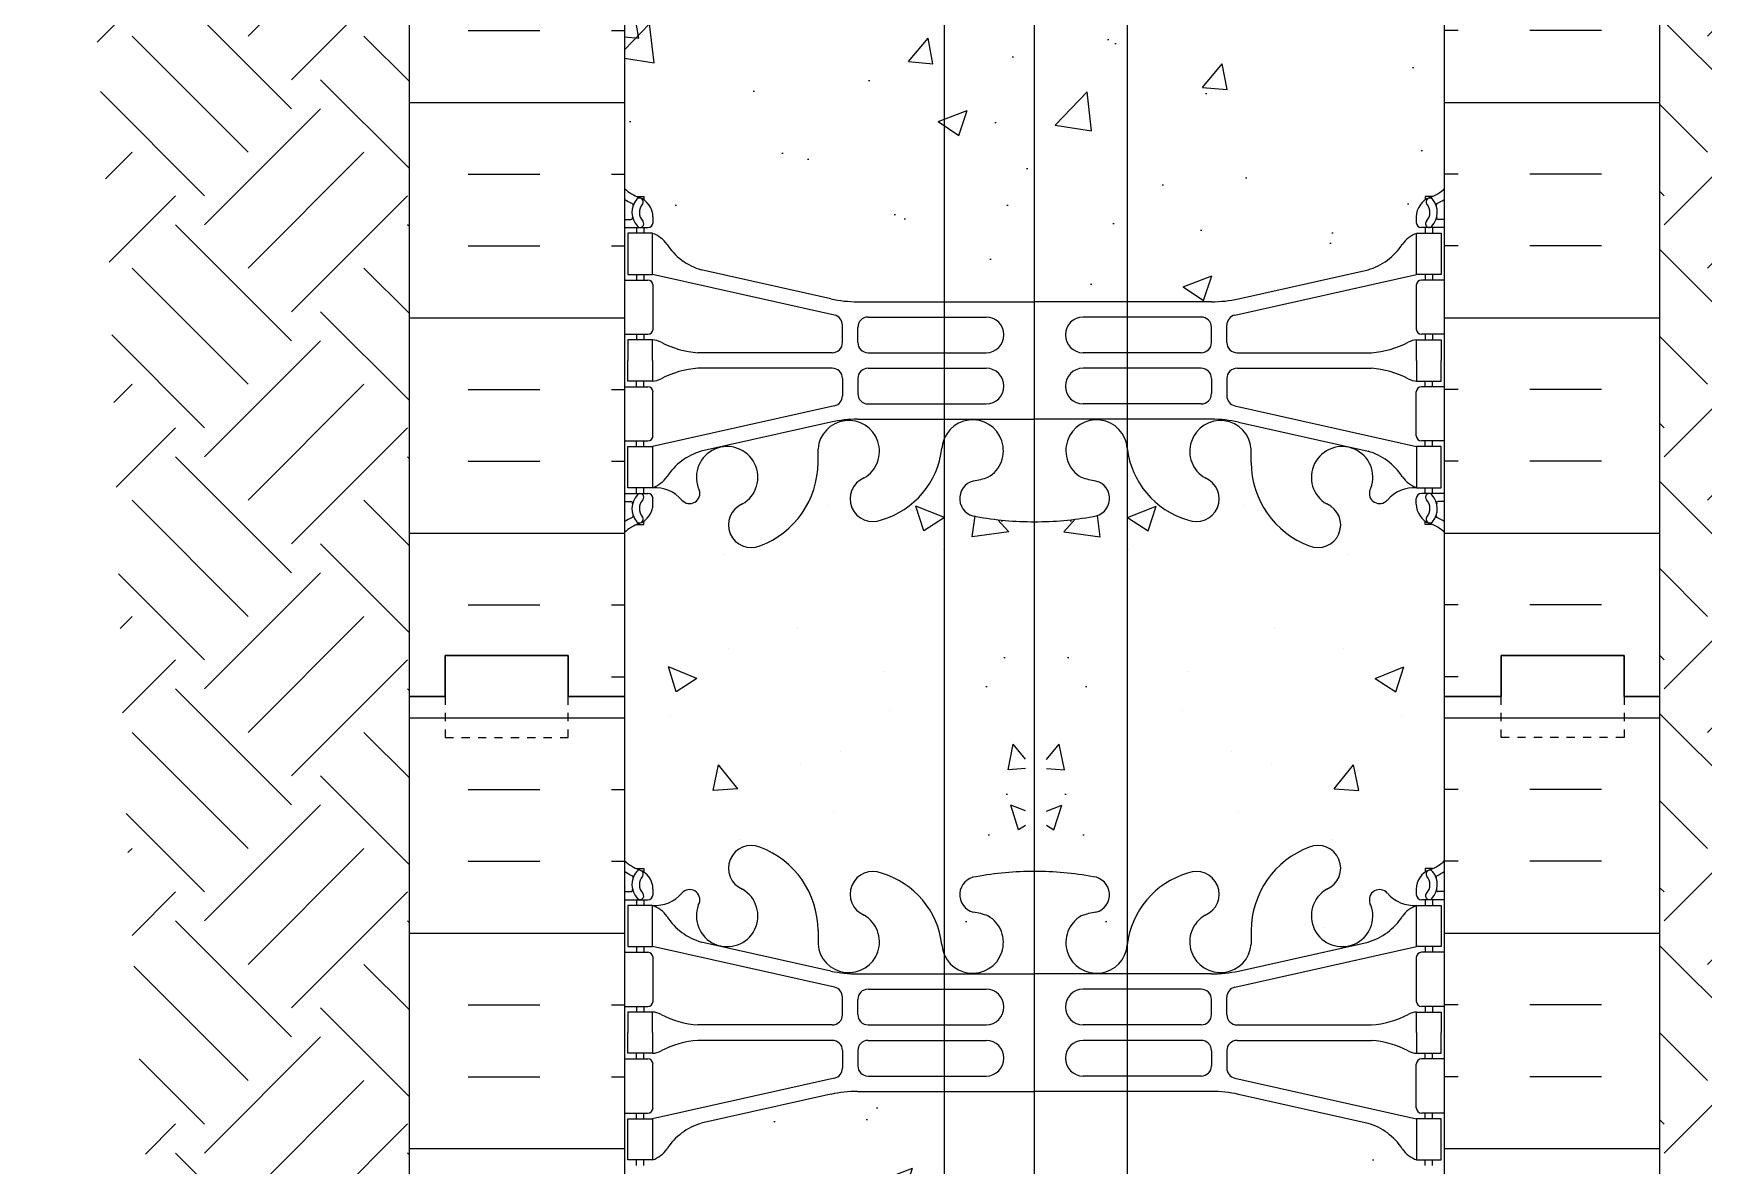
# Model space of a CAD drawing. Header units: inches. Extents: x 341.3 to 394.6, y 41.7 to 93.1.
# Drawn here: x 355.84 to 376.21, y 65.49 to 79.29 of the extents above; entities that cross this region are included whole.
import ezdxf

# ---------------------------------------------------------------- set-up
doc = ezdxf.new("R2010")
doc.units = ezdxf.units.IN
doc.header["$MEASUREMENT"] = 0
doc.linetypes.add('DASHED2', pattern=[0.375, 0.25, -0.125])
for name, color, linetype in [('HATCH', 12, 'Continuous'), ('line25', 2, 'Continuous'), ('LINE3', 3, 'Continuous'), ('LINE50', 5, 'Continuous'), ('LINE9', 9, 'Continuous'), ('TEXT', 4, 'Continuous'), ('Web_Edge', 9, 'Continuous')]:
    doc.layers.add(name, color=color, linetype=linetype)

msp = doc.modelspace()

# ---------------------------------------------------------------- hatches: boundary and pattern name
at = {"layer": 'HATCH'}
h = msp.add_hatch(dxfattribs=at)
h.set_pattern_fill('INSUL', color=256, scale=7, style=0)
h.set_pattern_definition([(0, (-2563.1123, -325.8027), (0, 2.625), []), (0, (-2563.1123, -324.9277), (0, 2.625), [0.875, -0.875]), (0, (-2563.1123, -324.0527), (0, 2.625), [0.875, -0.875])])
h.paths.add_polyline_path([(360.424, 71.207), (360.862, 71.207), (360.862, 71.707), (362.362, 71.707), (362.362, 71.207), (363.049, 71.207), (363.049, 89.207), (362.362, 89.207), (362.362, 89.707), (360.862, 89.707), (360.862, 89.207), (360.424, 89.207)])
h = msp.add_hatch(dxfattribs=at)
h.set_pattern_fill('INSUL', color=256, scale=7, style=0)
h.set_pattern_definition([(180, (3299.2109, -325.8027), (0, 2.625), []), (180, (3299.2109, -324.9277), (0, 2.625), [0.875, -0.875]), (180, (3299.2109, -324.0527), (0, 2.625), [0.875, -0.875])])
h.paths.add_polyline_path([(375.674, 71.207), (375.237, 71.207), (375.237, 71.707), (373.737, 71.707), (373.737, 71.207), (373.049, 71.207), (373.049, 89.207), (373.737, 89.207), (373.737, 89.707), (375.237, 89.707), (375.237, 89.207), (375.674, 89.207)])
h = msp.add_hatch(dxfattribs=at)
h.set_pattern_fill('EARTH', color=256, scale=8, angle=45, style=0)
h.set_pattern_definition([(45, (-87.9063, -25.9283), (2e-16, 2.828427), [2, -2]), (45, (-88.4366, -25.398), (2e-16, 2.828427), [2, -2]), (45, (-88.967, -24.8677), (2e-16, 2.828427), [2, -2]), (135, (-88.967, -24.5141), (-2.828427, 4e-16), [2, -2]), (135, (-88.4366, -23.9838), (-2.828427, 4e-16), [2, -2]), (135, (-87.9063, -23.4534), (-2.828427, 4e-16), [2, -2])])
edge = h.paths.add_edge_path()
edge.add_line((355.839, 85.102), (360.424, 85.102))
edge.add_line((360.424, 85.102), (360.424, 71.207))
edge.add_line((360.424, 71.207), (360.424, 53.207))
edge.add_line((360.424, 53.207), (360.862, 53.207))
edge.add_line((360.862, 53.207), (360.862, 52.707))
edge.add_line((360.862, 52.707), (358.424, 52.707))
edge.add_line((358.424, 52.707), (358.424, 42.707))
edge.add_line((358.424, 42.707), (356.924, 42.707))
edge.add_spline(control_points=[(356.924, 42.707), (358.791, 51.753), (356.519, 66.018), (356.895, 79.997), (355.839, 85.102)], knot_values=[5.103042, 5.103042, 5.103042, 5.103042, 32.127747, 47.716315, 47.716315, 47.716315, 47.716315], degree=3, periodic=0)
h = msp.add_hatch(dxfattribs=at)
h.set_pattern_fill('EARTH', color=256, scale=8, angle=45, style=0)
h.set_pattern_definition([(45, (-89.9063, -25.9283), (2e-16, 2.828427), [2, -2]), (45, (-90.4366, -25.398), (2e-16, 2.828427), [2, -2]), (45, (-90.967, -24.8677), (2e-16, 2.828427), [2, -2]), (135, (-90.967, -24.5141), (-2.828427, 4e-16), [2, -2]), (135, (-90.4366, -23.9838), (-2.828427, 4e-16), [2, -2]), (135, (-89.9063, -23.4534), (-2.828427, 4e-16), [2, -2])])
edge = h.paths.add_edge_path()
edge.add_line((380.259, 85.102), (375.674, 85.102))
edge.add_line((375.674, 85.102), (375.674, 71.207))
edge.add_line((375.674, 71.207), (375.674, 53.207))
edge.add_line((375.674, 53.207), (375.237, 53.207))
edge.add_line((375.237, 53.207), (375.237, 52.707))
edge.add_line((375.237, 52.707), (377.674, 52.707))
edge.add_line((377.674, 52.707), (377.674, 42.707))
edge.add_line((377.674, 42.707), (379.174, 42.707))
edge.add_spline(control_points=[(379.174, 42.707), (377.307, 51.753), (379.931, 66.018), (379.203, 79.997), (380.259, 85.102)], knot_values=[5.103042, 5.103042, 5.103042, 5.103042, 32.127747, 47.716315, 47.716315, 47.716315, 47.716315], degree=3, periodic=0)
h = msp.add_hatch(dxfattribs=at)
h.set_pattern_fill('AR-CONC', color=256, scale=0.5)
h.set_pattern_definition([(50, (0, 0), (3.5863, -0.31376), [0.375, -4.125]), (355, (0, 0), (-0.693757, 3.76096), [0.3, -3.3]), (100.4514, (0.299, -0.026), (2.892544, 3.4472), [0.3187, -3.50571]), (46.1842, (0, 1), (5.336207, -0.827596), [0.5625, -6.1875]), (96.6356, (0.4447, 0.931), (4.67331, 4.87059), [0.47805, -5.25857]), (351.1842, (0, 1), (4.67331, 4.87059), [0.45, -4.95]), (21, (0.5, 0.75), (2.984535, -2.013094), [0.375, -4.125]), (326, (0.5, 0.75), (1.216577, 3.62575), [0.3, -3.3]), (71.4514, (0.7487, 0.5822), (4.201112, 1.612656), [0.3187, -3.50571]), (37.5, (0, 0), (0.0607993, 1.6644693), [0, -3.26, 0, -3.35, 0, -3.3125]), (7.5, (0, 0), (1.315348, 1.9720586), [0, -1.91, 0, -3.185, 0, -1.2625]), (327.5, (-1.115, 0), (2.669112, -0.1127744), [0, -1.25, 0, -3.9, 0, -5.175]), (317.5, (-1.615, 0), (2.915931, 0.500525), [0, -1.625, 0, -2.59, 0, -3.675])])
h.paths.add_polyline_path([(366.952, 66.395), (365.891, 66.395, 0.054974), (365.564, 66.359), (363.984, 66.006, 0.17445), (363.576, 65.71, -0.168672), (363.39, 65.561), (363.285, 65.561), (363.285, 65.491), (363.333, 65.491, -0.414214), (363.395, 65.428), (363.395, 65.361, -0.249069), (363.285, 65.154), (363.285, 65.112), (363.195, 65.112, 0.088416), (363.049, 65.015), (363.049, 59.399, 0.088416), (363.195, 59.302), (363.285, 59.302), (363.285, 59.26, -0.249069), (363.395, 59.053), (363.395, 58.985, -0.414214), (363.333, 58.923), (363.285, 58.923), (363.285, 58.853), (363.39, 58.853, -0.168672), (363.576, 58.703, 0.17445), (363.984, 58.408), (365.564, 58.055, 0.054974), (365.891, 58.019), (366.952, 58.019)])
h.paths.add_polyline_path([(368.049, 66.395), (366.952, 66.395), (366.952, 58.019), (368.049, 58.019)])
h.paths.add_polyline_path([(369.181, 66.395), (368.049, 66.395), (368.049, 58.019), (368.049, 58.019), (369.181, 58.019)])
h.paths.add_polyline_path([(373.049, 65.015, 0.08841), (372.903, 65.112), (372.813, 65.112), (372.813, 65.154, -0.249069), (372.703, 65.361), (372.703, 65.428, -0.414214), (372.766, 65.491), (372.813, 65.491), (372.813, 65.561), (372.708, 65.561, -0.168672), (372.522, 65.71, 0.17445), (372.115, 66.006), (370.534, 66.359, 0.054974), (370.207, 66.395), (369.181, 66.395), (369.181, 58.019), (370.207, 58.019, 0.054974), (370.534, 58.055), (372.115, 58.408, 0.17445), (372.522, 58.703, -0.168672), (372.708, 58.853), (372.813, 58.853), (372.813, 58.923), (372.766, 58.923, -0.414214), (372.703, 58.985), (372.703, 59.053, -0.249069), (372.813, 59.26), (372.813, 59.302), (372.903, 59.302, 0.08841), (373.049, 59.399)])
h.paths.add_polyline_path([(366.952, 84.395), (365.891, 84.395, 0.054974), (365.564, 84.359), (363.984, 84.006, 0.17445), (363.576, 83.71, -0.168672), (363.39, 83.561), (363.285, 83.561), (363.285, 83.491), (363.333, 83.491, -0.414214), (363.395, 83.428), (363.395, 83.361, -0.249069), (363.285, 83.154), (363.285, 83.112), (363.195, 83.112, 0.088416), (363.049, 83.015), (363.049, 77.399, 0.088416), (363.195, 77.302), (363.285, 77.302), (363.285, 77.26, -0.249069), (363.395, 77.053), (363.395, 76.985, -0.414214), (363.333, 76.923), (363.285, 76.923), (363.285, 76.853), (363.39, 76.853, -0.168672), (363.576, 76.703, 0.17445), (363.984, 76.408), (365.564, 76.055, 0.054974), (365.891, 76.019), (366.952, 76.019)])
h.paths.add_polyline_path([(368.049, 84.395), (366.952, 84.395), (366.952, 76.019), (368.049, 76.019)])
h.paths.add_polyline_path([(369.181, 84.395), (368.049, 84.395), (368.049, 76.019), (368.049, 76.019), (369.181, 76.019)])
h.paths.add_polyline_path([(373.049, 83.015, 0.08841), (372.903, 83.112), (372.813, 83.112), (372.813, 83.154, -0.249069), (372.703, 83.361), (372.703, 83.428, -0.414214), (372.766, 83.491), (372.813, 83.491), (372.813, 83.561), (372.708, 83.561, -0.168672), (372.522, 83.71, 0.17445), (372.115, 84.006), (370.534, 84.359, 0.054974), (370.207, 84.395), (369.181, 84.395), (369.181, 76.019), (370.207, 76.019, 0.054974), (370.534, 76.055), (372.115, 76.408, 0.17445), (372.522, 76.703, -0.168672), (372.708, 76.853), (372.813, 76.853), (372.813, 76.923), (372.766, 76.923, -0.414214), (372.703, 76.985), (372.703, 77.053, -0.249069), (372.813, 77.26), (372.813, 77.302), (372.903, 77.302, 0.08841), (373.049, 77.399)])
h = msp.add_hatch(dxfattribs=at)
h.set_pattern_fill('AR-CONC', color=256, scale=0.5, angle=1, style=0)
h.set_pattern_definition([(129, (736.133, 0), (-3.59123, -0.251123), [0.375, -4.125]), (184, (736.133, 0), (0.75929, 3.74828), [0.3, -3.3]), (78.5486, (735.8337, -0.021), (-2.831944, 3.497155), [0.3187, -3.50571]), (132.8158, (736.1504, 1), (-5.349836, -0.73434), [0.5625, -6.1875]), (82.3644, (735.7046, 0.9387), (-4.5876, 4.95141), [0.47805, -5.258565]), (187.8158, (736.1504, 1), (-4.587594, 4.95141), [0.45, -4.95]), (158, (735.646, 0.7586), (-3.019214, -1.9607), [0.375, -4.125]), (213, (735.646, 0.7586), (-1.153113, 3.64643), [0.3, -3.3]), (107.5486, (735.3945, 0.5952), (-4.17233, 1.685726), [0.3187, -3.50571]), (141.5, (736.1329, 0), (-0.031741, 1.665277), [0, -3.26, 0, -3.35, 0, -3.3125]), (171.5, (736.133, 0), (-1.28073, 1.994714), [0, -1.91, 0, -3.185, 0, -1.2625]), (211.5, (737.2478, -0.0195), (-2.670674, -0.0661748), [0, -1.25, 0, -3.9, 0, -5.175]), (221.5, (737.7477, -0.0282), (-2.906751, 0.551339), [0, -1.625, 0, -2.59, 0, -3.675])])
h.paths.add_polyline_path([(366.952, 74.22, 0.003135), (366.954, 74.233, -1.661382), (367.515, 73.88, -0.055617), (367.336, 73.834, 0.843243), (367.37, 73.402, 0.037813), (367.937, 73.34), (367.937, 69.074, 0.037813), (367.37, 69.012, 0.843243), (367.336, 68.579, -0.055617), (367.515, 68.534, -1.661382), (366.954, 68.181, 0.003135), (366.952, 68.194)])
h = msp.add_hatch(dxfattribs=at)
h.set_pattern_fill('AR-CONC', color=256, scale=0.5, angle=1, style=0)
h.set_pattern_definition([(51, (0, 0), (3.59123, -0.251123), [0.375, -4.125]), (356, (0, 0), (-0.75929, 3.74828), [0.3, -3.3]), (101.4514, (0.2993, -0.021), (2.831944, 3.497155), [0.3187, -3.50571]), (47.1842, (-0.0175, 1), (5.349836, -0.73434), [0.5625, -6.1875]), (97.6356, (0.4284, 0.9387), (4.5876, 4.95141), [0.47805, -5.258565]), (352.1842, (-0.0175, 1), (4.587594, 4.95141), [0.45, -4.95]), (22, (0.4868, 0.7586), (3.019214, -1.9607), [0.375, -4.125]), (327, (0.487, 0.7586), (1.153113, 3.64643), [0.3, -3.3]), (72.4514, (0.7384, 0.5952), (4.17233, 1.685726), [0.3187, -3.50571]), (38.5, (0, 0), (0.031741, 1.665277), [0, -3.26, 0, -3.35, 0, -3.3125]), (8.5, (0, 0), (1.28073, 1.994714), [0, -1.91, 0, -3.185, 0, -1.2625]), (328.5, (-1.1148, -0.0195), (2.670674, -0.0661748), [0, -1.25, 0, -3.9, 0, -5.175]), (318.5, (-1.6148, -0.0282), (2.906751, 0.551339), [0, -1.625, 0, -2.59, 0, -3.675])])
h.paths.add_polyline_path([(369.181, 74.22, -0.003135), (369.179, 74.233, 1.661382), (368.618, 73.88, 0.055617), (368.797, 73.834, -0.843243), (368.763, 73.402, -0.037813), (368.196, 73.34), (368.196, 69.074, -0.037813), (368.763, 69.012, -0.843243), (368.797, 68.579, 0.055617), (368.618, 68.534, 1.661382), (369.179, 68.181, -0.003135), (369.181, 68.194)])
h = msp.add_hatch(dxfattribs=at)
h.set_pattern_fill('INSUL', color=256, scale=7, style=0)
h.set_pattern_definition([(0, (-2563.1123, -343.8027), (0, 2.625), []), (0, (-2563.1123, -342.9277), (0, 2.625), [0.875, -0.875]), (0, (-2563.1123, -342.0527), (0, 2.625), [0.875, -0.875])])
h.paths.add_polyline_path([(360.424, 53.207), (360.862, 53.207), (360.862, 53.707), (362.362, 53.707), (362.362, 53.207), (363.049, 53.207), (363.049, 71.207), (362.362, 71.207), (362.362, 71.707), (360.862, 71.707), (360.862, 71.207), (360.424, 71.207)])
h = msp.add_hatch(dxfattribs=at)
h.set_pattern_fill('INSUL', color=256, scale=7, style=0)
h.set_pattern_definition([(180, (3299.2109, -343.8027), (0, 2.625), []), (180, (3299.2109, -342.9277), (0, 2.625), [0.875, -0.875]), (180, (3299.2109, -342.0527), (0, 2.625), [0.875, -0.875])])
h.paths.add_polyline_path([(375.674, 53.207), (375.237, 53.207), (375.237, 53.707), (373.737, 53.707), (373.737, 53.207), (373.049, 53.207), (373.049, 71.207), (373.737, 71.207), (373.737, 71.707), (375.237, 71.707), (375.237, 71.207), (375.674, 71.207)])

# ---------------------------------------------------------------- linework, layer by layer
for p, q in [((365.335, 73.592), (365.335, 73.592)), ((365.529, 73.53), (365.529, 73.53)), ((366.95, 73.389), (366.602, 73.529)), ((366.698, 73.225), (366.602, 73.529)), ((369.183, 73.389), (369.531, 73.529)), ((369.435, 73.225), (369.531, 73.529)), ((370.604, 73.53), (370.604, 73.53)), ((370.798, 73.592), (370.798, 73.592)), ((366.95, 73.389), (366.698, 73.225)), ((369.183, 73.389), (369.435, 73.225)), ((366.177, 73.323), (366.177, 73.323)), ((369.956, 73.323), (369.956, 73.323)), ((364.269, 72.939), (364.269, 72.939)), ((366.939, 73.005), (366.939, 73.005)), ((369.194, 73.005), (369.194, 73.005)), ((371.864, 72.939), (371.864, 72.939)), ((365.158, 72.043), (365.158, 72.043)), ((370.975, 72.043), (370.975, 72.043)), ((364.32, 71.798), (364.32, 71.798)), ((371.813, 71.798), (371.813, 71.798)), ((363.931, 71.428), (363.583, 71.568)), ((363.679, 71.264), (363.583, 71.568)), ((366.209, 71.515), (366.209, 71.515)), ((369.924, 71.515), (369.924, 71.515)), ((372.202, 71.428), (372.55, 71.568)), ((372.454, 71.264), (372.55, 71.568)), ((363.931, 71.428), (363.679, 71.265)), ((372.202, 71.428), (372.454, 71.265)), ((363.614, 70.967), (363.614, 70.967)), ((366.285, 71.033), (366.285, 71.033)), ((369.848, 71.033), (369.848, 71.033)), ((372.519, 70.967), (372.519, 70.967)), ((365.684, 70.543), (365.684, 70.543)), ((370.449, 70.543), (370.449, 70.543)), ((364.131, 70.062), (364.194, 70.374)), ((364.43, 70.083), (364.194, 70.374)), ((365.19, 70.378), (365.19, 70.378)), ((370.943, 70.378), (370.943, 70.378)), ((371.703, 70.083), (371.939, 70.374)), ((372.002, 70.062), (371.939, 70.374)), ((364.43, 70.083), (364.131, 70.062)), ((371.703, 70.083), (372.002, 70.062)), ((365.601, 69.803), (365.601, 69.803)), ((370.532, 69.803), (370.532, 69.803)), ((364.466, 69.466), (364.466, 69.466)), ((371.666, 69.466), (371.666, 69.466)), ((364.543, 68.395), (364.543, 68.395)), ((371.59, 68.395), (371.59, 68.395))]:
    msp.add_line(p, q, dxfattribs=at)
at = {"layer": 'line25'}
for p, q in [((363.049, 89.207), (363.049, 71.207)), ((373.049, 71.207), (373.049, 89.207)), ((363.049, 71.207), (363.049, 53.207)), ((373.049, 53.207), (373.049, 71.207))]:
    msp.add_line(p, q, dxfattribs=at)
at = {"layer": 'LINE3'}
for p, q in [((368.049, 43.707), (368.049, 91.223)), ((366.952, 54.716), (366.952, 86.209)), ((369.181, 54.716), (369.181, 86.209))]:
    msp.add_line(p, q, dxfattribs=at)
at = {"layer": 'LINE50'}
for p, q in [((360.424, 71.207), (360.424, 89.207)), ((375.674, 71.207), (375.674, 89.207)), ((360.424, 53.207), (360.424, 71.207)), ((375.674, 53.207), (375.674, 71.207))]:
    msp.add_line(p, q, dxfattribs=at)
for points in [[(363.049, 71.207), (362.362, 71.207), (362.362, 71.707), (360.862, 71.707), (360.862, 71.207), (360.424, 71.207)], [(360.424, 71.207), (360.862, 71.207), (360.862, 71.707), (362.362, 71.707), (362.362, 71.207), (363.049, 71.207)], [(373.049, 71.207), (373.737, 71.207), (373.737, 71.707), (375.237, 71.707), (375.237, 71.207), (375.674, 71.207)], [(375.674, 71.207), (375.237, 71.207), (375.237, 71.707), (373.737, 71.707), (373.737, 71.207), (373.049, 71.207)]]:
    msp.add_lwpolyline(points, dxfattribs=at)
at = {"layer": 'LINE9', "linetype": 'DASHED2', "ltscale": 0.15}
for points in [[(360.862, 71.207), (360.862, 71.207), (360.862, 70.707), (362.362, 70.707), (362.362, 71.207), (362.362, 71.207)], [(360.862, 71.207), (360.862, 71.207), (360.862, 70.707), (362.362, 70.707), (362.362, 71.207), (362.362, 71.207)], [(375.237, 71.207), (375.237, 71.207), (375.237, 70.707), (373.737, 70.707), (373.737, 71.207), (373.737, 71.207)], [(375.237, 71.207), (375.237, 71.207), (375.237, 70.707), (373.737, 70.707), (373.737, 71.207), (373.737, 71.207)]]:
    msp.add_lwpolyline(points, dxfattribs=at)
at = {"layer": 'TEXT'}
msp.add_lwpolyline([(369.181, 71.322, 0, 0.36, 0), (370.261, 71.322, 0, 0, 0), (381.303, 71.322, 0, 0, 0)], format="xyseb", dxfattribs=at)
at = {"layer": 'Web_Edge'}
for p, q in [((363.195, 77.302), (363.285, 77.302)), ((363.285, 77.302), (363.285, 77.26)), ((372.903, 77.302), (372.813, 77.302)), ((372.813, 77.302), (372.813, 77.26)), ((363.049, 77.023), (363.127, 77.023)), ((363.395, 77.053), (363.395, 76.985)), ((372.703, 77.053), (372.703, 76.985)), ((373.049, 77.023), (372.971, 77.023)), ((363.049, 76.923), (363.333, 76.923)), ((363.195, 76.923), (363.195, 76.853)), ((363.285, 76.923), (363.285, 76.853)), ((373.049, 76.923), (372.766, 76.923)), ((372.813, 76.923), (372.813, 76.853)), ((372.903, 76.923), (372.903, 76.853)), ((365.564, 76.055), (363.984, 76.408)), ((370.534, 76.055), (372.115, 76.408)), ((363.049, 76.283), (363.333, 76.283)), ((363.195, 76.353), (363.195, 76.283)), ((363.285, 76.353), (363.285, 76.283)), ((365.608, 75.856), (363.39, 76.353)), ((363.395, 76.22), (363.395, 75.685)), ((370.491, 75.856), (372.708, 76.353)), ((372.703, 76.22), (372.703, 75.685)), ((373.049, 76.283), (372.766, 76.283)), ((372.813, 76.353), (372.813, 76.283)), ((372.903, 76.353), (372.903, 76.283)), ((365.891, 76.019), (368.049, 76.019)), ((370.207, 76.019), (368.049, 76.019)), ((366.018, 75.832), (367.458, 75.832)), ((370.081, 75.832), (368.641, 75.832)), ((363.049, 75.623), (363.333, 75.623)), ((363.195, 75.623), (363.195, 75.553)), ((363.285, 75.623), (363.285, 75.553)), ((365.706, 75.522), (365.706, 75.734)), ((365.893, 75.523), (365.893, 75.707)), ((370.206, 75.523), (370.206, 75.707)), ((370.393, 75.522), (370.393, 75.734)), ((373.049, 75.623), (372.766, 75.623)), ((372.813, 75.623), (372.813, 75.553)), ((372.903, 75.623), (372.903, 75.553)), ((365.581, 75.397), (363.943, 75.397)), ((366.018, 75.398), (367.458, 75.398)), ((370.081, 75.398), (368.641, 75.398)), ((370.518, 75.397), (372.156, 75.397)), ((365.581, 75.209), (363.943, 75.209)), ((366.018, 75.208), (367.458, 75.208)), ((370.081, 75.208), (368.641, 75.208)), ((370.518, 75.209), (372.156, 75.209)), ((363.049, 74.983), (363.333, 74.983)), ((363.195, 74.983), (363.195, 75.053)), ((363.285, 74.983), (363.285, 75.053)), ((365.706, 75.084), (365.706, 74.872)), ((365.893, 75.083), (365.893, 74.899)), ((370.206, 75.083), (370.206, 74.899)), ((370.393, 75.084), (370.393, 74.872)), ((373.049, 74.983), (372.766, 74.983)), ((372.813, 74.983), (372.813, 75.053)), ((372.903, 74.983), (372.903, 75.053)), ((363.395, 74.385), (363.395, 74.92)), ((366.018, 74.774), (367.458, 74.774)), ((370.081, 74.774), (368.641, 74.774)), ((372.703, 74.385), (372.703, 74.92)), ((365.608, 74.75), (363.39, 74.253)), ((365.564, 74.551), (363.984, 74.198)), ((365.891, 74.587), (368.049, 74.587)), ((370.207, 74.587), (368.049, 74.587)), ((370.491, 74.75), (372.708, 74.253)), ((370.534, 74.551), (372.115, 74.198)), ((363.049, 74.323), (363.333, 74.323)), ((363.195, 74.253), (363.195, 74.323)), ((363.285, 74.253), (363.285, 74.323)), ((365.409, 74.059), (365.408, 74.224)), ((370.69, 74.059), (370.69, 74.224)), ((373.049, 74.323), (372.766, 74.323)), ((372.813, 74.253), (372.813, 74.323)), ((372.903, 74.253), (372.903, 74.323)), ((363.195, 73.683), (363.195, 73.753)), ((363.285, 73.683), (363.285, 73.753)), ((363.948, 73.749), (363.959, 73.728)), ((372.151, 73.749), (372.139, 73.728)), ((372.813, 73.683), (372.813, 73.753)), ((372.903, 73.683), (372.903, 73.753)), ((363.049, 73.683), (363.333, 73.683)), ((363.049, 73.583), (363.127, 73.583)), ((363.395, 73.553), (363.395, 73.62)), ((372.703, 73.553), (372.703, 73.62)), ((373.049, 73.683), (372.766, 73.683)), ((373.049, 73.583), (372.971, 73.583)), ((363.285, 73.304), (363.285, 73.346)), ((372.813, 73.304), (372.813, 73.346)), ((363.195, 73.304), (363.285, 73.304)), ((372.903, 73.304), (372.813, 73.304)), ((363.195, 69.11), (363.285, 69.11)), ((363.285, 69.11), (363.285, 69.068)), ((372.903, 69.11), (372.813, 69.11)), ((372.813, 69.11), (372.813, 69.068)), ((363.395, 68.861), (363.395, 68.793)), ((372.703, 68.861), (372.703, 68.793)), ((363.049, 68.831), (363.127, 68.831)), ((363.049, 68.731), (363.333, 68.731)), ((363.195, 68.731), (363.195, 68.661)), ((363.285, 68.731), (363.285, 68.661)), ((363.948, 68.665), (363.959, 68.686)), ((372.151, 68.665), (372.139, 68.686)), ((373.049, 68.731), (372.766, 68.731)), ((372.813, 68.731), (372.813, 68.661)), ((372.903, 68.731), (372.903, 68.661)), ((373.049, 68.831), (372.971, 68.831)), ((365.409, 68.354), (365.408, 68.189)), ((370.69, 68.354), (370.69, 68.189)), ((363.049, 68.091), (363.333, 68.091)), ((363.195, 68.161), (363.195, 68.091)), ((363.285, 68.161), (363.285, 68.091)), ((365.608, 67.664), (363.39, 68.161)), ((365.564, 67.862), (363.984, 68.215)), ((370.491, 67.664), (372.708, 68.161)), ((370.534, 67.862), (372.115, 68.215)), ((373.049, 68.091), (372.766, 68.091)), ((372.813, 68.161), (372.813, 68.091)), ((372.903, 68.161), (372.903, 68.091)), ((363.395, 68.028), (363.395, 67.493)), ((365.891, 67.826), (368.049, 67.826)), ((370.207, 67.826), (368.049, 67.826)), ((372.703, 68.028), (372.703, 67.493)), ((366.018, 67.64), (367.458, 67.64)), ((370.081, 67.64), (368.641, 67.64)), ((363.049, 67.431), (363.333, 67.431)), ((363.195, 67.431), (363.195, 67.361)), ((363.285, 67.431), (363.285, 67.361)), ((365.706, 67.33), (365.706, 67.542)), ((365.893, 67.331), (365.893, 67.515)), ((370.206, 67.331), (370.206, 67.515)), ((370.393, 67.33), (370.393, 67.542)), ((373.049, 67.431), (372.766, 67.431)), ((372.813, 67.431), (372.813, 67.361)), ((372.903, 67.431), (372.903, 67.361)), ((365.581, 67.205), (363.943, 67.205)), ((365.581, 67.017), (363.943, 67.017)), ((366.018, 67.206), (367.458, 67.206)), ((366.018, 67.016), (367.458, 67.016)), ((370.081, 67.206), (368.641, 67.206)), ((370.081, 67.016), (368.641, 67.016)), ((370.518, 67.205), (372.156, 67.205)), ((370.518, 67.017), (372.156, 67.017)), ((363.195, 66.791), (363.195, 66.861)), ((363.285, 66.791), (363.285, 66.861)), ((365.706, 66.892), (365.706, 66.679)), ((365.893, 66.891), (365.893, 66.707)), ((370.206, 66.891), (370.206, 66.707)), ((370.393, 66.892), (370.393, 66.679)), ((372.813, 66.791), (372.813, 66.861)), ((372.903, 66.791), (372.903, 66.861)), ((363.049, 66.791), (363.333, 66.791)), ((363.395, 66.193), (363.395, 66.728)), ((372.703, 66.193), (372.703, 66.728)), ((373.049, 66.791), (372.766, 66.791)), ((365.608, 66.557), (363.39, 66.061)), ((366.018, 66.582), (367.458, 66.582)), ((370.081, 66.582), (368.641, 66.582)), ((370.491, 66.557), (372.708, 66.061)), ((365.564, 66.359), (363.984, 66.006)), ((365.891, 66.395), (368.049, 66.395)), ((370.207, 66.395), (368.049, 66.395)), ((370.534, 66.359), (372.115, 66.006)), ((363.049, 66.131), (363.333, 66.131)), ((363.195, 66.061), (363.195, 66.131)), ((363.285, 66.061), (363.285, 66.131)), ((373.049, 66.131), (372.766, 66.131)), ((372.813, 66.061), (372.813, 66.131)), ((372.903, 66.061), (372.903, 66.131)), ((363.195, 65.491), (363.195, 65.561)), ((363.285, 65.491), (363.285, 65.561)), ((372.813, 65.491), (372.813, 65.561)), ((372.903, 65.491), (372.903, 65.561))]:
    msp.add_line(p, q, dxfattribs=at)
for points in [[(363.09, 76.353), (363.39, 76.353), (363.39, 76.853), (363.09, 76.853)], [(373.008, 76.353), (372.708, 76.353), (372.708, 76.853), (373.008, 76.853)], [(363.09, 74.253), (363.39, 74.253), (363.39, 73.753), (363.09, 73.753)], [(373.008, 74.253), (372.708, 74.253), (372.708, 73.753), (373.008, 73.753)], [(363.09, 68.161), (363.39, 68.161), (363.39, 68.661), (363.09, 68.661)], [(373.008, 68.161), (372.708, 68.161), (372.708, 68.661), (373.008, 68.661)], [(363.09, 66.061), (363.39, 66.061), (363.39, 65.561), (363.09, 65.561)], [(373.008, 66.061), (372.708, 66.061), (372.708, 65.561), (373.008, 65.561)]]:
    msp.add_lwpolyline(points, close=True, dxfattribs=at)
for points in [[(363.39, 75.303), (363.39, 75.553), (363.09, 75.553), (363.09, 75.303)], [(372.708, 75.303), (372.708, 75.553), (373.008, 75.553), (373.008, 75.303)], [(363.39, 75.303), (363.39, 75.053), (363.09, 75.053), (363.09, 75.303)], [(372.708, 75.303), (372.708, 75.053), (373.008, 75.053), (373.008, 75.303)], [(363.39, 67.111), (363.39, 67.361), (363.09, 67.361), (363.09, 67.111)], [(372.708, 67.111), (372.708, 67.361), (373.008, 67.361), (373.008, 67.111)], [(363.39, 67.111), (363.39, 66.861), (363.09, 66.861), (363.09, 67.111)], [(372.708, 67.111), (372.708, 66.861), (373.008, 66.861), (373.008, 67.111)]]:
    msp.add_lwpolyline(points, dxfattribs=at)
for centre, radius, start, end in [((363.395, 77.76), 0.5, 226.2109, 250.5288), ((372.703, 77.76), 0.5, 289.4712, 313.7878), ((363.395, 77.76), 0.6, 234.7832, 245.0748), ((363.389, 77.108), 0.25, 140.1145, 222.4609), ((363.133, 77.197), 0.021, 343.464, 63.9957), ((363.231, 77.238), 0.045, 321.448, 139.1879), ((363.145, 77.053), 0.25, 0, 70.5288), ((363.389, 77.108), 0.16, 140.0001, 222.4609), ((372.953, 77.053), 0.25, 109.4712, 180), ((372.867, 77.238), 0.045, 40.8121, 218.552), ((372.71, 77.108), 0.16, 317.5391, 39.9999), ((372.71, 77.108), 0.25, 317.5391, 39.8855), ((372.965, 77.197), 0.021, 116.0043, 196.536), ((372.703, 77.76), 0.6, 294.9252, 305.2158), ((363.127, 77.043), 0.0196, 269.4032, 15.4901), ((363.238, 76.969), 0.045, 222.4609, 42.4609), ((372.861, 76.969), 0.045, 137.5391, 317.5391), ((372.971, 77.043), 0.0196, 164.5099, 270.5968), ((363.333, 76.985), 0.0625, 270, 0), ((363.268, 76.51), 0.364, 34.9775, 70.3387), ((372.831, 76.51), 0.364, 109.6613, 145.0225), ((372.766, 76.985), 0.0625, 180, 270), ((364.191, 77.122), 0.743, 212.7919, 253.8107), ((371.908, 77.122), 0.743, 286.1893, 327.2081), ((363.333, 76.22), 0.0625, 0, 90), ((372.766, 76.22), 0.0625, 90, 180), ((365.891, 77.519), 1.5, 257.4135, 270), ((370.207, 77.519), 1.5, 270, 282.5865), ((365.581, 75.734), 0.125, 0, 77.3767), ((366.018, 75.707), 0.125, 90, 180), ((367.458, 75.615), 0.217, 270, 90), ((368.641, 75.615), 0.217, 90, 270), ((370.081, 75.707), 0.125, 0, 90), ((370.518, 75.734), 0.125, 102.6233, 180), ((363.333, 75.685), 0.0625, 270, 0), ((372.766, 75.685), 0.0625, 180, 270), ((363.386, 75.334), 0.219, 60.4937, 88.92), ((364.032, 76.564), 1.17, 242.6365, 265.6505), ((365.581, 75.522), 0.125, 270, 0), ((366.018, 75.523), 0.125, 180, 270), ((370.081, 75.523), 0.125, 270, 360), ((370.518, 75.522), 0.125, 180, 270), ((372.067, 76.564), 1.17, 274.3495, 297.3635), ((372.712, 75.334), 0.219, 91.08, 119.5063), ((364.032, 74.042), 1.17, 94.3495, 117.3635), ((365.581, 75.084), 0.125, 0, 90), ((366.018, 75.083), 0.125, 90, 180), ((367.458, 74.991), 0.217, 270, 90), ((368.641, 74.991), 0.217, 90, 270), ((370.081, 75.083), 0.125, 0, 90), ((370.518, 75.084), 0.125, 90, 180), ((372.067, 74.042), 1.17, 62.6365, 85.6505), ((363.333, 74.92), 0.0625, 0, 90), ((363.386, 75.272), 0.219, 271.08, 299.5063), ((372.712, 75.272), 0.219, 240.4937, 268.92), ((372.766, 74.92), 0.0625, 90, 180), ((365.581, 74.872), 0.125, 282.6233, 0), ((366.018, 74.899), 0.125, 180, 270), ((370.081, 74.899), 0.125, 270, 0), ((370.518, 74.872), 0.125, 180, 257.3767), ((365.782, 74.197), 0.375, 299.9315, 175.7552), ((365.891, 73.087), 1.5, 90, 102.5865), ((367.293, 74.205), 0.375, 299.9315, 175.7552), ((368.805, 74.205), 0.375, 4.2448, 240.0685), ((370.316, 74.197), 0.375, 4.2448, 240.0685), ((370.207, 73.087), 1.5, 77.4135, 90), ((363.333, 74.385), 0.0625, 270, 0), ((372.766, 74.385), 0.0625, 180, 270), ((364.191, 73.484), 0.743, 106.1893, 147.2081), ((364.299, 73.879), 0.375, 299.9315, 200.3757), ((365.892, 74.353), 1.034, 286.3365, 353.3331), ((370.206, 74.353), 1.034, 186.6669, 253.6635), ((371.799, 73.879), 0.375, 339.6243, 240.0685), ((371.908, 73.484), 0.743, 32.7919, 73.8107), ((364.317, 74.066), 1.092, 290.5175, 359.6668), ((371.781, 74.066), 1.092, 180.3332, 249.4825), ((363.268, 74.096), 0.364, 289.6613, 325.0225), ((363.415, 73.312), 0.441, 41.0127, 93.2024), ((366.076, 73.616), 0.277, 112.68, 292.68), ((367.355, 73.621), 0.22, 104.2604, 264.8165), ((367.187, 74.661), 0.834, 277.8937, 290.6271), ((368.912, 74.661), 0.834, 249.3729, 262.1063), ((368.743, 73.621), 0.22, 275.1835, 75.7396), ((370.022, 73.616), 0.277, 247.32, 67.32), ((372.684, 73.312), 0.441, 86.7976, 138.9873), ((372.831, 74.096), 0.364, 214.9775, 250.3387), ((363.127, 73.563), 0.0196, 344.5099, 90.5968), ((363.389, 73.498), 0.25, 137.5391, 219.8855), ((363.238, 73.637), 0.045, 317.5391, 137.5391), ((363.389, 73.498), 0.16, 137.5391, 219.9999), ((363.145, 73.553), 0.25, 289.4712, 360), ((363.333, 73.62), 0.0625, 360, 90), ((363.842, 73.684), 0.125, 221.0127, 20.3757), ((364.593, 73.299), 0.277, 112.68, 292.68), ((371.505, 73.299), 0.277, 247.32, 67.32), ((372.256, 73.684), 0.125, 159.6243, 318.9873), ((372.766, 73.62), 0.0625, 90, 180), ((372.953, 73.553), 0.25, 180, 250.5288), ((372.861, 73.637), 0.045, 42.4609, 222.4609), ((372.71, 73.498), 0.16, 320.0001, 42.4609), ((372.71, 73.498), 0.25, 320.1145, 42.4609), ((372.971, 73.563), 0.0196, 89.4032, 195.4901), ((363.395, 72.846), 0.6, 114.9252, 125.2168), ((363.133, 73.409), 0.021, 296.0043, 16.536), ((363.231, 73.368), 0.045, 220.8121, 38.552), ((368.032, 77.115), 3.777, 259.3725, 270.2606), ((368.066, 77.115), 3.777, 269.7394, 280.6275), ((372.867, 73.368), 0.045, 141.448, 319.1879), ((372.965, 73.409), 0.021, 163.464, 243.9957), ((372.703, 72.846), 0.6, 54.7832, 65.0748), ((363.395, 72.846), 0.5, 109.4712, 133.7891), ((372.703, 72.846), 0.5, 46.2122, 70.5288), ((364.593, 69.115), 0.277, 67.32, 247.32), ((364.317, 68.348), 1.092, 0.3332, 69.4825), ((371.781, 68.348), 1.092, 110.5175, 179.6668), ((371.505, 69.115), 0.277, 292.68, 112.68), ((363.395, 69.568), 0.5, 226.2109, 250.5288), ((363.395, 69.568), 0.6, 234.7832, 245.0748), ((363.389, 68.915), 0.25, 140.1145, 222.4609), ((363.231, 69.046), 0.045, 321.448, 139.1879), ((363.145, 68.861), 0.25, 0, 70.5288), ((366.076, 68.798), 0.277, 67.32, 247.32), ((365.892, 68.061), 1.034, 6.6669, 73.6635), ((368.032, 65.299), 3.777, 89.7394, 100.6275), ((368.066, 65.299), 3.777, 79.3725, 90.2606), ((370.206, 68.061), 1.034, 106.3365, 173.3331), ((370.022, 68.798), 0.277, 292.68, 112.68), ((372.953, 68.861), 0.25, 109.4712, 180), ((372.867, 69.046), 0.045, 40.8121, 218.552), ((372.703, 69.568), 0.5, 289.4712, 313.7878), ((372.71, 68.915), 0.25, 317.5391, 39.8855), ((372.703, 69.568), 0.6, 294.9252, 305.2168), ((363.127, 68.85), 0.0196, 269.4032, 15.4901), ((363.133, 69.005), 0.021, 343.464, 63.9957), ((363.389, 68.915), 0.16, 140.0001, 222.4609), ((363.842, 68.73), 0.125, 339.6243, 138.9873), ((364.299, 68.534), 0.375, 159.6243, 60.0685), ((367.355, 68.792), 0.22, 95.1835, 255.7396), ((368.743, 68.792), 0.22, 284.2604, 84.8165), ((371.799, 68.534), 0.375, 119.9315, 20.3757), ((372.256, 68.73), 0.125, 41.0127, 200.3757), ((372.71, 68.915), 0.16, 317.5391, 39.9999), ((372.965, 69.005), 0.021, 116.0043, 196.536), ((372.971, 68.85), 0.0196, 164.5099, 270.5968), ((363.238, 68.777), 0.045, 222.4609, 42.4609), ((363.333, 68.793), 0.0625, 270, 0), ((363.415, 69.101), 0.441, 266.7976, 318.9873), ((363.268, 68.318), 0.364, 34.9775, 70.3387), ((372.684, 69.101), 0.441, 221.0127, 273.2024), ((372.831, 68.318), 0.364, 109.6613, 145.0225), ((372.766, 68.793), 0.0625, 180, 270), ((372.861, 68.777), 0.045, 137.5391, 317.5391), ((364.191, 68.929), 0.743, 212.7919, 253.8107), ((365.782, 68.217), 0.375, 184.2448, 60.0685), ((367.293, 68.209), 0.375, 184.2448, 60.0685), ((367.187, 67.753), 0.834, 69.3729, 82.1063), ((368.805, 68.209), 0.375, 119.9315, 355.7552), ((368.912, 67.753), 0.834, 97.8937, 110.6271), ((370.316, 68.217), 0.375, 119.9315, 355.7552), ((371.908, 68.929), 0.743, 286.1893, 327.2081), ((363.333, 68.028), 0.0625, 0, 90), ((372.766, 68.028), 0.0625, 90, 180), ((365.891, 69.326), 1.5, 257.4135, 270), ((370.207, 69.326), 1.5, 270, 282.5865), ((365.581, 67.542), 0.125, 0, 77.3767), ((366.018, 67.515), 0.125, 90, 180), ((367.458, 67.423), 0.217, 270, 90), ((368.641, 67.423), 0.217, 90, 270), ((370.081, 67.515), 0.125, 0, 90), ((370.518, 67.542), 0.125, 102.6233, 180), ((363.333, 67.493), 0.0625, 270, 0), ((372.766, 67.493), 0.0625, 180, 270), ((363.386, 67.142), 0.219, 60.4937, 88.92), ((364.032, 68.372), 1.17, 242.6365, 265.6505), ((365.581, 67.33), 0.125, 270, 0), ((366.018, 67.331), 0.125, 180, 270), ((370.081, 67.331), 0.125, 270, 360), ((370.518, 67.33), 0.125, 180, 270), ((372.067, 68.372), 1.17, 274.3495, 297.3635), ((372.712, 67.142), 0.219, 91.08, 119.5063), ((364.032, 65.85), 1.17, 94.3495, 117.3635), ((365.581, 66.892), 0.125, 0, 90), ((366.018, 66.891), 0.125, 90, 180), ((367.458, 66.799), 0.217, 270, 90), ((368.641, 66.799), 0.217, 90, 270), ((370.081, 66.891), 0.125, 0, 90), ((370.518, 66.892), 0.125, 90, 180), ((372.067, 65.85), 1.17, 62.6365, 85.6505), ((363.386, 67.079), 0.219, 271.08, 299.5063), ((372.712, 67.079), 0.219, 240.4937, 268.92), ((363.333, 66.728), 0.0625, 0, 90), ((365.581, 66.679), 0.125, 282.6233, 0), ((366.018, 66.707), 0.125, 180, 270), ((370.081, 66.707), 0.125, 270, 0), ((370.518, 66.679), 0.125, 180, 257.3767), ((372.766, 66.728), 0.0625, 90, 180), ((365.891, 64.895), 1.5, 90, 102.5865), ((370.207, 64.895), 1.5, 77.4135, 90), ((363.333, 66.193), 0.0625, 270, 0), ((364.191, 65.292), 0.743, 106.1893, 147.2081), ((371.908, 65.292), 0.743, 32.7919, 73.8107), ((372.766, 66.193), 0.0625, 180, 270), ((363.268, 65.903), 0.364, 289.6613, 325.0225), ((372.831, 65.903), 0.364, 214.9775, 250.3387)]:
    msp.add_arc(centre, radius, start, end, dxfattribs=at)
for points in [[(365.893, 75.528), (365.893, 75.702)], [(370.206, 75.528), (370.206, 75.702)], [(365.893, 75.078), (365.893, 74.904)], [(370.206, 75.078), (370.206, 74.904)], [(365.893, 67.336), (365.893, 67.51)], [(370.206, 67.336), (370.206, 67.51)], [(365.893, 66.886), (365.893, 66.712)], [(370.206, 66.886), (370.206, 66.712)]]:
    msp.add_open_spline(points, degree=1, dxfattribs=at)

doc.saveas('drawing.dxf')
